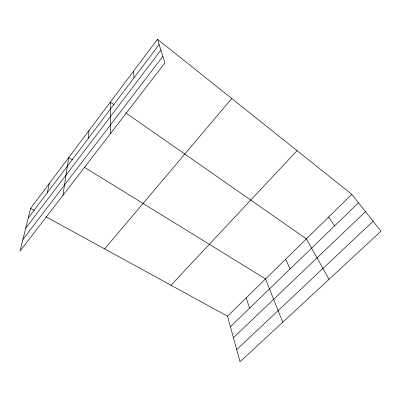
<?xml version="1.0" encoding="UTF-8"?>
<svg xmlns="http://www.w3.org/2000/svg" width="401" height="401" viewBox="0 0 401 401"><rect width="100%" height="100%" fill="white"/><g stroke="black" fill="none" stroke-linecap="round" stroke-linejoin="round"><path stroke-width="0.6" d="M88.35 138.33L89.022 130.485M62.927 195.352L68.681 157.598L72.375 159.879M47.353 192.665L49.223 183.528M30.596 208.355L20.05 251.046L164.921 62.867L157.478 39.243L30.596 208.355L34.431 210.455M28.205 218.039L159.137 44.521M25.684 228.249L160.906 50.135M22.917 239.447L162.866 56.356M104.626 248.901L231.753 98.521M170.981 285.241L297.071 150.646M227.517 316.209L351.802 194.33L380.95 231.232L240.039 361.757L227.517 316.209L45.93 216.751M230.41 326.735L358.474 202.771M233.427 337.702L365.466 211.628M236.695 349.597L373.095 221.287M84.526 167.367L265.522 278.941L282.75 322.193M113.874 104.591L110.315 102.105L110.39 133.698M125.583 112.756L306.379 238.876L329.031 279.322M157.478 39.243L351.802 194.33M328.645 217.041L334.554 225.928M285.572 259.277L290.139 268.921M246.184 297.903L249.592 308.163M133.312 71.448L134.114 77.684"/></g></svg>
